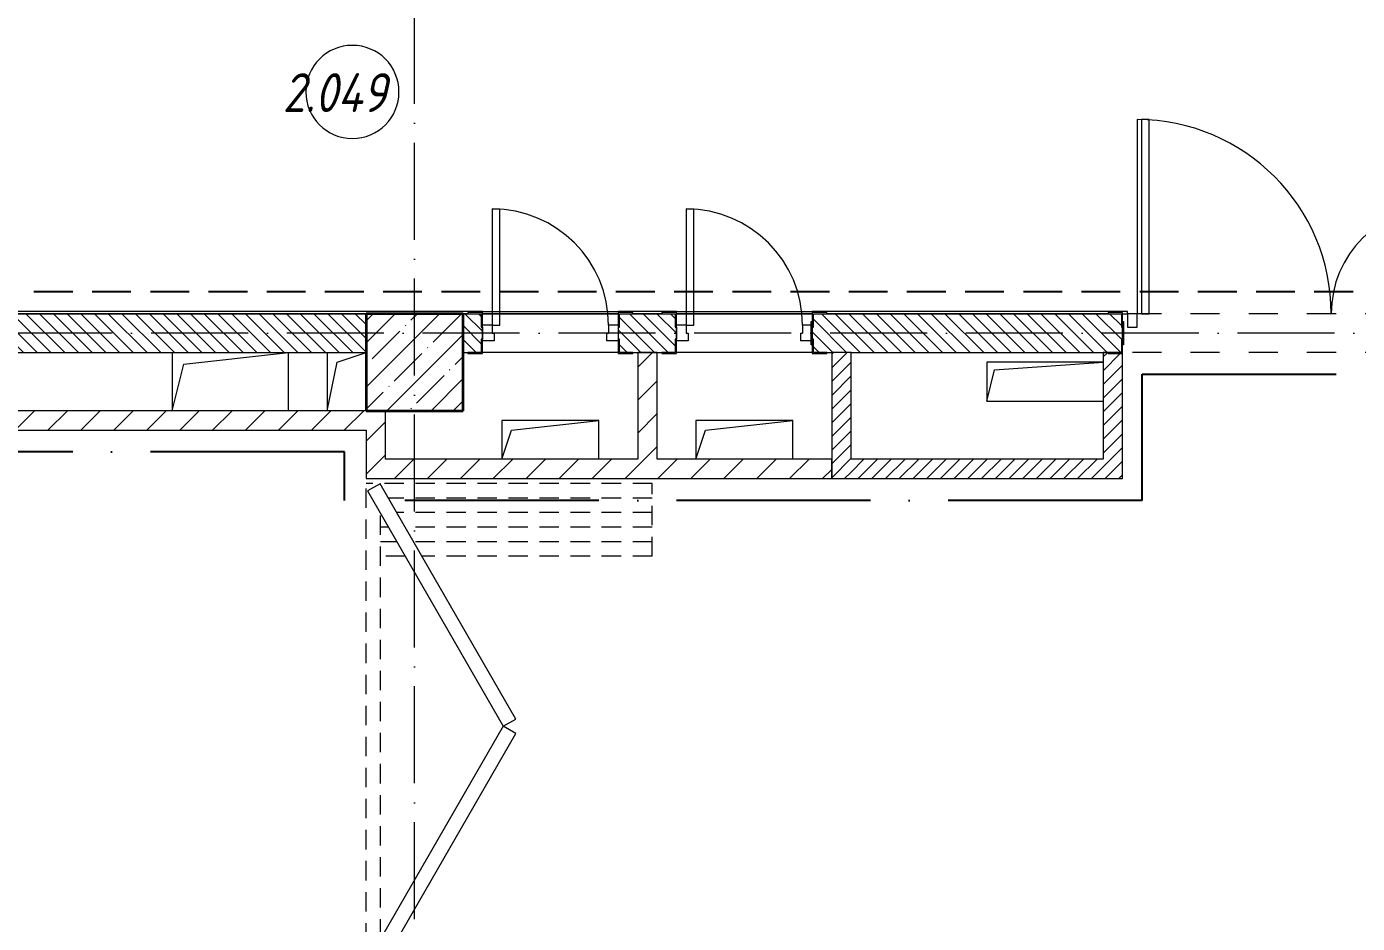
# Model space of a CAD drawing. Header units: millimetres. Extents: x -213536 to 1564669, y -45299 to 942238.
# Drawn here: x -181217 to -174357, y 188686 to 193306 of the extents above; entities that cross this region are included whole.
import ezdxf

# ---------------------------------------------------------------- set-up
doc = ezdxf.new("R2010")
doc.units = ezdxf.units.MM
for name, pattern in [('02 Штрихпунктирная _10 мм_', [1400, 1000, -200, 0, -200]), ('200_ШТРИХ__ш1_п0_6_', [160, 100, -60]), ('50_200_ШТРИХ_1Т_ш5_п1_п1_', [700, 500, -100, 0, -100]), ('Штрих короткий', [300, 150, -150]), ('Штриховая _2 мм - 1 мм_', [300, 200, -100])]:
    doc.linetypes.add(name, pattern=pattern)
for name, color, linetype, lineweight in [('0-1', 7, 'Continuous', 5), ('0-2', 7, 'Continuous', 9), ('Двери', 7, 'Continuous', 9), ('Каркас_Импост', 7, 'Continuous', 13), ('Марки помещений', 7, 'Continuous', 9), ('Несущие колонны', 7, 'Continuous', 9), ('Несущие колонны-1', 7, 'Continuous', 35), ('Обобщенные модели', 7, 'Continuous', 9), ('Общие ребра', 7, 'Continuous', 9), ('Оси-2', 7, '50_200_ШТРИХ_1Т_ш5_п1_п1_', 9), ('Открывание в плане-1', 7, '200_ШТРИХ__ш1_п0_6_', 9), ('Открывание-1', 7, 'Continuous', 9), ('Панель', 7, 'Continuous', 13), ('Перемычка-1', 7, 'Штрих короткий', 9), ('Стены', 7, 'Continuous', 9), ('Стены-1', 7, 'Continuous', 13), ('Штриховка разреза-1', 7, 'Continuous', 9), ('Элементы узлов', 7, 'Continuous', 9)]:
    doc.layers.add(name, color=color, linetype=linetype, lineweight=lineweight)
doc.layers.add('СТ-1_1', color=7, linetype='Штриховая _2 мм - 1 мм_', lineweight=90, true_color=0x888888)
doc.layers.add('СТ-2_1', color=1, linetype='02 Штрихпунктирная _10 мм_', lineweight=90, true_color=0xff0000)
doc.layers.get('0-2').off()
doc.styles.add('ISOCPEUR_I_2', font='isocpeui.ttf', dxfattribs={"width": 0.85, "height": 2.3})
pattern_1 = [(135, (0, 0), (-35.35534, -35.35534), [])]
pattern_2 = [(45, (0, 0), (-84.8528, 84.8528), [])]
pattern_3 = [(45, (0, 0), (-35.35534, 35.35534), [])]

# ---------------------------------------------------------------- blocks, each defined once
blk = doc.blocks.new('BSC_Колонна _Прямоугольная - 500х500-V69-АИ2_02_План отделки стен 2-го этажа _Часть 2_')
at = {"layer": 'Несущие колонны'}
h = blk.add_hatch(dxfattribs=at)
h.set_pattern_fill('FP_77', color=256, style=0, pattern_type=2)
h.set_pattern_definition([(45, (-31400, -7650), (-114.04925, 114.04925), []), (45, (-31285.95, -7650), (-114.04925, 114.04925), [201.613, -40.323, 3.353, -36.97])])
h.paths.add_polyline_path([(-250, -250), (250, -250), (250, 250), (-250, 250)], flags=0)
at = {"layer": 'Несущие колонны-1'}
for p, q in [((250, 250), (-250, 250)), ((-250, 250), (-250, -250)), ((250, -250), (250, 250)), ((-250, -250), (250, -250))]:
    blk.add_line(p, q, dxfattribs=at)
blk = doc.blocks.new('Дверь_СКБ_1Ст_Внутренняя_ШЕР - СОШ_Д-1__Дв_700x1800h_Технический шкаф ЭОМ и СС_EI30-28320654-АИ2_02_План отделки стен 2-го этажа _Часть 2_')
at = {"layer": 'Каркас_Импост'}
for p, q in [((-287.5, 40), (-337.5, 40)), ((-337.5, 31), (-337.5, -31)), ((-287.5, 40), (-287.5, 0)), ((-287.5, 0), (-277.5, 0)), ((-277.5, 0), (-277.5, -40)), ((302.5, 0), (312.5, 0)), ((302.5, 0), (302.5, -40)), ((362.5, 40), (312.5, 40)), ((312.5, 40), (312.5, 0)), ((362.5, 40), (362.5, -40)), ((-277.5, -40), (-337.5, -40)), ((362.5, -40), (302.5, -40))]:
    blk.add_line(p, q, dxfattribs=at)
at = {"layer": 'Открывание-1'}
blk.add_arc((-287.5, 40), 600, 360, 90, dxfattribs=at)
at = {"layer": 'Панель'}
for p, q in [((-287.5, 640), (-247.5, 640)), ((-287.5, 640), (-287.5, 40)), ((-247.5, 40), (-247.5, 640)), ((-287.5, 40), (-247.5, 40))]:
    blk.add_line(p, q, dxfattribs=at)
blk = doc.blocks.new('Дверь_СКБ_1Ст_Внутренняя_ШЕР - СОШ_Д-1__Дв_700x1800h_Технический шкаф ЭОМ и СС_EI30-28321866-АИ2_02_План отделки стен 2-го этажа _Часть 2_')
at = {"layer": 'Каркас_Импост'}
for p, q in [((-287.5, 40), (-337.5, 40)), ((-337.5, 31), (-337.5, -31)), ((-287.5, 40), (-287.5, 0)), ((-287.5, 0), (-277.5, 0)), ((-277.5, 0), (-277.5, -40)), ((302.5, 0), (312.5, 0)), ((302.5, 0), (302.5, -40)), ((362.5, 40), (312.5, 40)), ((312.5, 40), (312.5, 0)), ((362.5, 31), (362.5, -31)), ((-277.5, -40), (-337.5, -40)), ((362.5, -40), (302.5, -40))]:
    blk.add_line(p, q, dxfattribs=at)
at = {"layer": 'Открывание-1'}
blk.add_arc((-287.5, 40), 600, 360, 90, dxfattribs=at)
at = {"layer": 'Панель'}
for p, q in [((-287.5, 640), (-247.5, 640)), ((-287.5, 640), (-287.5, 40)), ((-247.5, 40), (-247.5, 640)), ((-287.5, 40), (-247.5, 40))]:
    blk.add_line(p, q, dxfattribs=at)
blk = doc.blocks.new('Проем_Дверь_Прямоугольный - 1700х2400h_дверные проемы-28448549-АИ2_02_План отделки стен 2-го этажа _Часть 2_')
at = {"layer": 'Перемычка-1'}
for p, q in [((850, 100), (-850, 100)), ((850, -100), (-850, -100))]:
    blk.add_line(p, q, dxfattribs=at)
blk = doc.blocks.new('DOR__перегородка__Прямоугольная - Вн_ДПГ_6600х3300h-19863816-АИ2_02_План отделки стен 2-го этажа _Часть 2_')
at = {"layer": 'Каркас_Импост'}
for p, q in [((1638.4, -6.7), (1600.9, -71.7)), ((2850.8, -706.9), (1638.4, -6.7)), ((4062.1, -6.7), (2849.7, -706.9)), ((4099.6, -71.7), (4062.1, -6.7)), ((4136.7, -6.7), (4099.2, -71.7)), ((5349.1, -706.9), (4136.7, -6.7)), ((6561.4, -6.7), (5349.1, -706.9)), ((6598.9, -71.7), (6561.4, -6.7)), ((1600.9, -71.7), (2813.3, -771.8)), ((2887.3, -771.8), (4099.6, -71.7)), ((4099.2, -71.7), (5311.6, -771.8)), ((5386.6, -771.8), (6598.9, -71.7)), ((2813.3, -771.8), (2850.8, -706.9)), ((2849.7, -706.9), (2887.3, -771.8)), ((5311.6, -771.8), (5349.1, -706.9)), ((5349.1, -706.9), (5386.6, -771.8))]:
    blk.add_line(p, q, dxfattribs=at)
at = {"layer": 'Открывание в плане-1'}
for p, q in [((75, 0), (6600, 0)), ((6600, -1474.2), (6600, 0)), ((0, -75), (0, -22.5)), ((0, -75), (50, -75)), ((75, -75), (1606.7, -75)), ((1756.7, -75), (3943.8, -75)), ((4093.8, -75), (4105, -75)), ((4255, -75), (6443.2, -75)), ((6225.2, -200.9), (6225.2, -75)), ((6300.2, -157.6), (6300.2, -75)), ((6375.2, -114.3), (6375.2, -75)), ((6525.2, -1474.2), (6525.2, -114.3)), ((6593.2, -75), (6600, -75)), ((6375.2, -1474.2), (6375.2, -200.9)), ((6450.2, -1474.2), (6450.2, -157.6)), ((6300.2, -1474.2), (6300.2, -244.2)), ((6225.2, -1474.2), (6225.2, -287.5)), ((6225.2, -1474.2), (6600, -1474.2))]:
    blk.add_line(p, q, dxfattribs=at)
blk = doc.blocks.new('Дверь_Витражная_СКБ_2Ст2 - ДВВ_ДАО_СОШ_Классы-V176-АИ2_02_План отделки стен 2-го этажа _Часть 2_')
at = {"layer": 'Двери'}
for p, q in [((-775, 1035), (-775, 35)), ((775, 585), (775, 35))]:
    blk.add_line(p, q, dxfattribs=at)
for centre, radius, start, end in [((-775, 35), 1000, 360, 90), ((775, 35), 550, 90, 180)]:
    blk.add_arc(centre, radius, start, end, dxfattribs=at)
at = {"layer": 'Элементы узлов'}
for p, q in [((-713, 1035), (-753, 1035)), ((-753, 1035), (-753, 35)), ((-713, 35), (-713, 1035)), ((775, 585), (735, 585)), ((735, 585), (735, 35)), ((775, 35), (775, 585)), ((-825, 35), (-825, -35)), ((-775, 35), (-825, 35)), ((-775, 35), (-825, 35)), ((-825, 35), (-825, -35)), ((-775, -35), (-775, 35)), ((-775, -35), (-775, 35)), ((-753, 35), (-713, 35)), ((735, 35), (775, 35)), ((775, -35), (775, 35)), ((775, 35), (825, 35)), ((775, 35), (775, -35)), ((825, 35), (775, 35)), ((825, 35), (825, -35)), ((825, -35), (825, 35)), ((-825, -35), (-775, -35)), ((-825, -35), (-775, -35)), ((825, -35), (775, -35)), ((775, -35), (825, -35))]:
    blk.add_line(p, q, dxfattribs=at)
blk = doc.blocks.new('Фахверк_СКБ_Уголок - 200_3960_зеркало-28268689-АИ2_02_План отделки стен 2-го этажа _Часть 2_')
at = {"layer": 'Обобщенные модели'}
for p, q in [((200, 156), (125, 156)), ((125, 156), (125, 81)), ((131, 81), (131, 150)), ((131, 150), (200, 150)), ((200, 150), (200, 156)), ((125, 81), (131, 81)), ((131, 19), (125, 19)), ((125, 19), (125, -56)), ((131, -50), (131, 19)), ((125, -56), (200, -56)), ((200, -50), (131, -50)), ((200, -56), (200, -50))]:
    blk.add_line(p, q, dxfattribs=at)
blk = doc.blocks.new('Фахверк_СКБ_Уголок - 200_3960-28268576-АИ2_02_План отделки стен 2-го этажа _Часть 2_')
at = {"layer": 'Обобщенные модели'}
for p, q in [((200, 156), (125, 156)), ((125, 156), (125, 81)), ((131, 81), (131, 150)), ((131, 150), (200, 150)), ((200, 150), (200, 156)), ((125, 81), (131, 81)), ((131, 19), (125, 19)), ((125, 19), (125, -56)), ((131, -50), (131, 19)), ((125, -56), (200, -56)), ((200, -50), (131, -50)), ((200, -56), (200, -50))]:
    blk.add_line(p, q, dxfattribs=at)
blk = doc.blocks.new('154_Стойка_СКБ_Уголок - СМ-2180_200-28268025-АИ2_02_План отделки стен 2-го этажа _Часть 2_')
at = {"layer": 'Обобщенные модели'}
for p, q in [((125, 156), (125, 81)), ((200, 156), (125, 156)), ((131, 81), (131, 150)), ((131, 150), (200, 150)), ((200, 150), (200, 156)), ((125, 81), (131, 81)), ((131, 19), (125, 19)), ((125, 19), (125, -56)), ((131, -50), (131, 19)), ((125, -56), (200, -56)), ((200, -50), (131, -50)), ((200, -56), (200, -50))]:
    blk.add_line(p, q, dxfattribs=at)
blk = doc.blocks.new('Стойка_Влож_Полоса боковая - Полоса-28213942-АИ2_02_План отделки стен 2-го этажа _Часть 2_')
at = {"layer": 'Обобщенные модели'}
for p, q in [((-5, 60), (0, 60)), ((-5, -60), (-5, 60)), ((0, 31), (0, -31)), ((0, -60), (-5, -60))]:
    blk.add_line(p, q, dxfattribs=at)
blk = doc.blocks.new('154_Стойка_СКБ_Уголок - СМ-2480_200-28346303-АИ2_02_План отделки стен 2-го этажа _Часть 2_')
at = {"layer": 'Обобщенные модели'}
for p, q in [((125, 156), (125, 81)), ((200, 156), (125, 156)), ((131, 81), (131, 150)), ((131, 150), (200, 150)), ((200, 150), (200, 156)), ((125, 81), (131, 81)), ((131, 19), (125, 19)), ((125, 19), (125, -56)), ((131, -50), (131, 19)), ((125, -56), (200, -56)), ((200, -50), (131, -50)), ((200, -56), (200, -50))]:
    blk.add_line(p, q, dxfattribs=at)
blk = doc.blocks.new('AR_Отверстие прямоугольное _в плите_ - AR_Отверстие прямоугольное _в плите_-V189-АИ2_02_План отделки стен 2-го этажа _Часть 2_')
at = {"layer": 'Обобщенные модели'}
for p, q in [((250, 100), (-250, 100)), ((-250, 100), (-250, -100)), ((-200, 50), (250, 100)), ((250, -100), (250, 100)), ((-250, -100), (-200, 50))]:
    blk.add_line(p, q, dxfattribs=at)
blk = doc.blocks.new('AR_Отверстие прямоугольное _в плите_ - AR_Отверстие прямоугольное _в плите_-V200-АИ2_02_План отделки стен 2-го этажа _Часть 2_')
at = {"layer": 'Обобщенные модели'}
for p, q in [((300, 100), (-300, 100)), ((-300, 100), (-300, -100)), ((-260, 60), (300, 100)), ((-300, -100), (-260, 60)), ((-300, -100), (300, -100))]:
    blk.add_line(p, q, dxfattribs=at)
blk = doc.blocks.new('AR_Отверстие прямоугольное _в плите_ - AR_Отверстие прямоугольное _в плите_-V223-АИ2_02_План отделки стен 2-го этажа _Часть 2_')
at = {"layer": 'Обобщенные модели'}
for p, q in [((-100, 150), (-100, -150)), ((-50, 100), (100, 150)), ((-100, -150), (-50, 100))]:
    blk.add_line(p, q, dxfattribs=at)
blk = doc.blocks.new('AR_Отверстие прямоугольное _в плите_ - AR_Отверстие прямоугольное _в плите_-V227-АИ2_02_План отделки стен 2-го этажа _Часть 2_')
at = {"layer": 'Обобщенные модели'}
for p, q in [((-300, 150), (-300, -150)), ((-240, 90), (300, 150)), ((300, -150), (300, 150)), ((-300, -150), (-240, 90))]:
    blk.add_line(p, q, dxfattribs=at)
blk = doc.blocks.new('0125-Р-ОО-Ш2-АР-о_23_10_2024_rvt-1-АИ2_02_План отделки стен 2-го этажа _Часть 2_')
at = {"layer": 'Штриховка разреза-1'}
h = blk.add_hatch(dxfattribs=at)
h.set_pattern_fill('FP_2', color=256, style=0, pattern_type=2)
h.set_pattern_definition(pattern_1)
h.paths.add_polyline_path([(31150, 7700), (31150, 7900), (28650, 7900), (28650, 7700)], flags=0)
h = blk.add_hatch(dxfattribs=at)
h.set_pattern_fill('FP_2', color=256, style=0, pattern_type=2)
h.set_pattern_definition(pattern_1)
h.paths.add_polyline_path([(36825, 7700), (37150, 7700), (37150, 7900), (36756, 7900), (36756, 7831), (36750, 7831), (36750, 7769), (36756, 7769), (36756, 7700)], flags=0)
h.paths.add_polyline_path([(35044, 7700), (35044, 7769), (35050, 7769), (35050, 7831), (35044, 7831), (35044, 7900), (33456, 7900), (33456, 7831), (33450, 7831), (33450, 7769), (33456, 7769), (33456, 7700), (34975, 7700)], flags=0)
h.paths.add_polyline_path([(32744, 7700), (32744, 7769), (32750, 7769), (32750, 7831), (32744, 7831), (32744, 7900), (32456, 7900), (32456, 7831), (32450, 7831), (32450, 7769), (32456, 7769), (32456, 7700), (32675, 7700)], flags=0)
h.paths.add_polyline_path([(31675, 7700), (31744, 7700), (31744, 7769), (31750, 7769), (31750, 7831), (31744, 7831), (31744, 7900), (31650, 7900), (31650, 7700)], flags=0)
h = blk.add_hatch(dxfattribs=at)
h.set_pattern_fill('FP_3', color=256, style=0, pattern_type=2)
h.set_pattern_definition(pattern_2)
h.paths.add_polyline_path([(32650, 7150), (32650, 7700), (32550, 7700), (32550, 7150)], flags=0)
h = blk.add_hatch(dxfattribs=at)
h.set_pattern_fill('FP_92', color=256, style=0, pattern_type=2)
h.set_pattern_definition(pattern_3)
h.paths.add_polyline_path([(33650, 7050), (33650, 7700), (33550, 7700), (33550, 7050)], flags=0)
h = blk.add_hatch(dxfattribs=at)
h.set_pattern_fill('FP_92', color=256, style=0, pattern_type=2)
h.set_pattern_definition(pattern_3)
h.paths.add_polyline_path([(35050, 7050), (35048.9, 7694), (34975, 7694), (34975, 7700), (34950, 7700), (34950, 7050)], flags=0)
h = blk.add_hatch(dxfattribs=at)
h.set_pattern_fill('FP_3', color=256, style=0, pattern_type=2)
h.set_pattern_definition(pattern_2)
h.paths.add_polyline_path([(28150, 7300), (31250, 7300), (31250, 7400), (28150, 7400)], flags=0)
h = blk.add_hatch(dxfattribs=at)
h.set_pattern_fill('FP_3', color=256, style=0, pattern_type=2)
h.set_pattern_definition(pattern_2)
h.paths.add_polyline_path([(31250, 7150), (31250, 7300), (31150, 7300), (31150, 7150)], flags=0)
h = blk.add_hatch(dxfattribs=at)
h.set_pattern_fill('FP_3', color=256, style=0, pattern_type=2)
h.set_pattern_definition(pattern_2)
h.paths.add_polyline_path([(33234.9, 7050), (33550, 7050), (33550, 7150), (31150, 7150), (31150, 7050), (31370.9, 7050)], flags=0)
h = blk.add_hatch(dxfattribs=at)
h.set_pattern_fill('FP_92', color=256, style=0, pattern_type=2)
h.set_pattern_definition(pattern_3)
h.paths.add_polyline_path([(34950, 7050), (34950, 7150), (33650, 7150), (33650, 7050)], flags=0)
at = {"layer": 'Общие ребра'}
blk.add_line((33650, 7700), (33550, 7700), dxfattribs=at)
at = {"layer": 'Стены'}
for p, q in [((31750, 7900), (32450, 7900)), ((32750, 7900), (33450, 7900)), ((32450, 7700), (31750, 7700)), ((33450, 7700), (32750, 7700))]:
    blk.add_line(p, q, dxfattribs=at)
at = {"layer": 'Стены-1'}
for p, q in [((31150, 7900), (28650, 7900)), ((31675, 7900), (31650, 7900)), ((32675, 7900), (32525, 7900)), ((34975, 7900), (33525, 7900)), ((31750, 7769), (31750, 7831)), ((32450, 7831), (32450, 7769)), ((32750, 7769), (32750, 7831)), ((28650, 7700), (31150, 7700)), ((31650, 7700), (31675, 7700)), ((32525, 7700), (32675, 7700)), ((32650, 7700), (32550, 7700)), ((32550, 7700), (32550, 7150)), ((32650, 7150), (32650, 7700)), ((33525, 7700), (33550, 7700)), ((33550, 7700), (33550, 7050)), ((33650, 7700), (34975, 7700)), ((33650, 7150), (33650, 7700)), ((34975, 7700), (34950, 7700)), ((34950, 7700), (34950, 7150)), ((35050, 7050), (35050, 7694)), ((31150, 7400), (28650, 7400)), ((31250, 7300), (31250, 7400)), ((28150, 7300), (31150, 7300)), ((31150, 7300), (31150, 7150)), ((31250, 7150), (31250, 7300)), ((31150, 7150), (31150, 7050)), ((32550, 7150), (31250, 7150)), ((33550, 7150), (32650, 7150)), ((33550, 7050), (33550, 7150)), ((34950, 7150), (33650, 7150)), ((31150, 7050), (33550, 7050)), ((33550, 7050), (33650, 7050)), ((33650, 7050), (34950, 7050)), ((34950, 7050), (35050, 7050))]:
    blk.add_line(p, q, dxfattribs=at)
at = {"layer": '0-2'}
for name, p in [('Дверь_Витражная_СКБ_2Ст2 - ДВВ_ДАО_СОШ_Классы-V176-АИ2_02_План отделки стен 2-го этажа _Часть 2_', (35900, 7865)), ('Дверь_СКБ_1Ст_Внутренняя_ШЕР - СОШ_Д-1__Дв_700x1800h_Технический шкаф ЭОМ и СС_EI30-28321866-АИ2_02_План отделки стен 2-го этажа _Часть 2_', (32087.5, 7800)), ('Дверь_СКБ_1Ст_Внутренняя_ШЕР - СОШ_Д-1__Дв_700x1800h_Технический шкаф ЭОМ и СС_EI30-28320654-АИ2_02_План отделки стен 2-го этажа _Часть 2_', (33087.5, 7800)), ('BSC_Колонна _Прямоугольная - 500х500-V69-АИ2_02_План отделки стен 2-го этажа _Часть 2_', (31400, 7650)), ('Фахверк_СКБ_Уголок - 200_3960-28268576-АИ2_02_План отделки стен 2-го этажа _Часть 2_', (32325, 7750)), ('154_Стойка_СКБ_Уголок - СМ-2180_200-28268025-АИ2_02_План отделки стен 2-го этажа _Часть 2_', (33325, 7750)), ('Проем_Дверь_Прямоугольный - 1700х2400h_дверные проемы-28448549-АИ2_02_План отделки стен 2-го этажа _Часть 2_', (35900, 7800)), ('Стойка_Влож_Полоса боковая - Полоса-28213942-АИ2_02_План отделки стен 2-го этажа _Часть 2_', (33450, 7800)), ('AR_Отверстие прямоугольное _в плите_ - AR_Отверстие прямоугольное _в плите_-V227-АИ2_02_План отделки стен 2-го этажа _Часть 2_', (30450, 7550)), ('AR_Отверстие прямоугольное _в плите_ - AR_Отверстие прямоугольное _в плите_-V223-АИ2_02_План отделки стен 2-го этажа _Часть 2_', (31050, 7550)), ('AR_Отверстие прямоугольное _в плите_ - AR_Отверстие прямоугольное _в плите_-V200-АИ2_02_План отделки стен 2-го этажа _Часть 2_', (34650, 7550)), ('AR_Отверстие прямоугольное _в плите_ - AR_Отверстие прямоугольное _в плите_-V189-АИ2_02_План отделки стен 2-го этажа _Часть 2_', (32100, 7250)), ('AR_Отверстие прямоугольное _в плите_ - AR_Отверстие прямоугольное _в плите_-V189-АИ2_02_План отделки стен 2-го этажа _Часть 2_', (33100, 7250))]:
    blk.add_blockref(name, p, dxfattribs=at)
for name, p, rotation in [('Фахверк_СКБ_Уголок - 200_3960_зеркало-28268689-АИ2_02_План отделки стен 2-го этажа _Часть 2_', (31875, 7850), 180), ('Фахверк_СКБ_Уголок - 200_3960_зеркало-28268689-АИ2_02_План отделки стен 2-го этажа _Часть 2_', (32875, 7850), 180), ('154_Стойка_СКБ_Уголок - СМ-2480_200-28346303-АИ2_02_План отделки стен 2-го этажа _Часть 2_', (35175, 7850), 180), ('Стойка_Влож_Полоса боковая - Полоса-28213942-АИ2_02_План отделки стен 2-го этажа _Часть 2_', (35050, 7800), 180), ('DOR__перегородка__Прямоугольная - Вн_ДПГ_6600х3300h-19863816-АИ2_02_План отделки стен 2-го этажа _Часть 2_', (31150, 425), 89.99999999999974)]:
    blk.add_blockref(name, p, dxfattribs=dict(at, rotation=rotation))
blk = doc.blocks.new('AI_Марка_Помещение_х1__Общий_E___ISO-2_1K_ - Номер-16210215-АИ2_02_План отделки стен 2-го этажа _Часть 2_')
at = {"layer": 'Марки помещений'}
for start, end in [(360, 180), (180, 360)]:
    blk.add_arc((0.039, 0.312), 2.4, start, end, dxfattribs=at)
blk = doc.blocks.new('Оси1')
at = {"layer": 'Оси-2'}
for p, q in [((237645.6, 210594.5), (237645.6, 225549.9)), ((297695.6, 220615.2), (203926.8, 220615.2))]:
    blk.add_line(p, q, dxfattribs=at)

msp = doc.modelspace()

# ---------------------------------------------------------------- linework, layer by layer
at = {"layer": 'СТ-1_1', "lineweight": 25}
msp.add_line((-169879, 191939.3), (-186279, 191939.3), dxfattribs=at)
at = {"layer": 'СТ-2_1', "lineweight": 25}
for p, q in [((-175467, 190865.3), (-175467, 191515.3)), ((-175467, 191515.3), (-173967, 191515.3)), ((-179579, 191115.3), (-182579, 191115.3)), ((-179579, 190865.3), (-179579, 191115.3)), ((-175467, 190865.3), (-179579, 190865.3))]:
    msp.add_line(p, q, dxfattribs=at)
at = {"layer": 'Стены'}
for p, q in [((-178867, 191839.3), (-178167, 191839.3)), ((-178167, 191827.3), (-178867, 191827.3)), ((-177867, 191839.3), (-177167, 191839.3)), ((-177167, 191827.3), (-177867, 191827.3))]:
    msp.add_line(p, q, dxfattribs=at)
at = {"layer": 'Стены-1'}
for p, q in [((-178867, 191839.3), (-182892, 191839.3)), ((-181967, 191827.3), (-179467, 191827.3)), ((-178967, 191827.3), (-178942, 191827.3)), ((-178867, 191833.3), (-178867, 191839.3)), ((-177867, 191839.3), (-178167, 191839.3)), ((-178167, 191839.3), (-178167, 191833.3)), ((-178092, 191827.3), (-177942, 191827.3)), ((-177867, 191833.3), (-177867, 191839.3)), ((-175542, 191839.3), (-177167, 191839.3)), ((-177167, 191839.3), (-177167, 191833.3)), ((-177092, 191827.3), (-175642, 191827.3)), ((-175567, 191827.3), (-175542, 191827.3)), ((-175542, 191827.3), (-175542, 191839.3))]:
    msp.add_line(p, q, dxfattribs=at)

# ---------------------------------------------------------------- block references
at = {"color": 2, "lineweight": 30}
msp.add_blockref('Оси1', (-416862.6, -28888), dxfattribs=at)
at = {"layer": '0-1'}
msp.add_blockref('0125-Р-ОО-Ш2-АР-о_23_10_2024_rvt-1-АИ2_02_План отделки стен 2-го этажа _Часть 2_', (-210617, 183927.3), dxfattribs=at)
at = {"layer": 'Марки помещений', "xscale": 99.99999999999993, "yscale": 99.99999999999993, "zscale": 99.99999999999993}
msp.add_blockref('AI_Марка_Помещение_х1__Общий_E___ISO-2_1K_ - Номер-16210215-АИ2_02_План отделки стен 2-го этажа _Часть 2_', (-179541.4, 192938.5), dxfattribs=at)

# ---------------------------------------------------------------- texts
at = {"layer": 'Марки помещений', "insert": (-179897, 193066.3), "char_height": 200, "width": 817.721, "attachment_point": 1, "style": 'ISOCPEUR_I_2'}
msp.add_mtext('2.049', dxfattribs=at)

doc.saveas('drawing.dxf')
